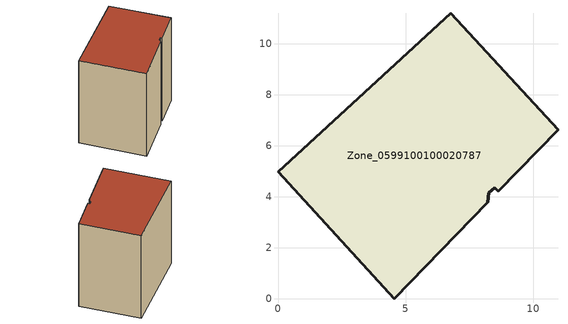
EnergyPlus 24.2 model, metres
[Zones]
Zone_0599100100020787
 floor ground (C_G): 8.64,4.21 8.5,4.35 8.27,4.15 8.23,3.78 4.56,0 0,4.97 6.78,11.19 10.98,6.62 z3.44
 wall outside (C_F): 8.64,4.21 10.98,6.62 6.78,11.19 0,4.97 4.56,0 8.23,3.78 8.27,4.15 8.5,4.35 8.64,4.21 z3.44:13.04
 roof outside (C_R): 8.5,4.35 8.64,4.21 10.98,6.62 6.78,11.19 0,4.97 4.56,0 8.23,3.78 8.27,4.15 z13.04
[BUILDING]
Pand.0599100100020787: North Axis=0; Terrain=City; Loads Convergence Tolerance Value=0.04; Temperature Convergence Tolerance Value=0.4; Solar Distribution=FullExterior; Maximum Number of Warmup Days=25; Minimum Number of Warmup Days=1
[Site:Location]
Rotterdam.The.Hague.AP_ZH_NLD Design_Conditions: Latitude=51.96; Longitude=4.45; Time Zone=1; Elevation=-4.5
[SITE:GROUNDTEMPERATURE:BUILDINGSURFACE]
18, 18, 18, 18, 18, 18, 18, 18, 18, 18, 18, 18
[MATERIAL] Thermal Absorptance=0.9; Solar Absorptance=0.7; Visible Absorptance=0.7
Name | Roughness | Thickness | Conductivity | Density | Specific Heat
G.TC.2015-2018 | MediumSmooth | 0.15 | 0.0428571 | 540 | 1210
F.TC.2015-2018 | Rough | 0.3 | 0.0666667 | 1920 | 840
R.TC.2015-2018 | MediumRough | 0.2 | 0.0333333 | 1500 | 1000
[CONSTRUCTION]
C_G: G.TC.2015-2018
C_F: F.TC.2015-2018
C_R: R.TC.2015-2018
[ZONE]
Zone_0599100100020787: Type=1; Multiplier=1; Ceiling Height=Autocalculate; Volume=Autocalculate; Floor Area=autocalculate; Part of Total Floor Area=Yes
[ZONEINFILTRATION:DESIGNFLOWRATE]
Infil_Zone_0599100100020787: Zone or ZoneList or Space or SpaceList=Zone_0599100100020787; Schedule=AlwaysOn; Design Flow Rate Calculation Method=Flow/Area; Flow Rate per Floor Area=0.0015; Constant Term Coefficient=1; Temperature Term Coefficient=0; Velocity Term Coefficient=0; Velocity Squared Term Coefficient=0
[HVACTEMPLATE:ZONE:IDEALLOADSAIRSYSTEM]
Zone_0599100100020787: Maximum Heating Supply Air Temperature=50; Minimum Cooling Supply Air Temperature=13; Maximum Heating Supply Air Humidity Ratio=0.0156; Minimum Cooling Supply Air Humidity Ratio=0.0077; Heating Limit=NoLimit; Cooling Limit=NoLimit; Dehumidification Control Type=ConstantSensibleHeatRatio; Cooling Sensible Heat Ratio=0.7; Dehumidification Setpoint=60; Humidification Control Type=None; Humidification Setpoint=30; Outdoor Air Method=None; Outdoor Air Flow Rate per Person=0.00944; Outdoor Air Flow Rate per Zone Floor Area=0; Outdoor Air Flow Rate per Zone=0; Demand Controlled Ventilation Type=None; Outdoor Air Economizer Type=NoEconomizer; Heat Recovery Type=None; Sensible Heat Recovery Effectiveness=0.7; Latent Heat Recovery Effectiveness=0.65
[ZONECONTROL:THERMOSTAT]
ThermostatControl_Zone_0599100100020787: Zone or ZoneList=Zone_0599100100020787; Control Type Schedule=DualSetpointControlType; Control 1=Thermostat_Zone_0599100100020787; Temperature Difference Between Cutout And Setpoint=0
[THERMOSTATSETPOINT:DUALSETPOINT]
Thermostat_Zone_0599100100020787: Heating Setpoint Temperature Schedule=HeatingSetpoint_Zone_0599100100020787; Cooling Setpoint Temperature Schedule=CoolingSetpoint_Zone_0599100100020787
[SCHEDULE:COMPACT]
HeatingSetpoint_Zone_0599100100020787: Through: 12/31, For: AllDays, Until: 24:00, 21
CoolingSetpoint_Zone_0599100100020787: Through: 12/31, For: AllDays, Until: 24:00, 24
DualSetpointControlType: Through: 12/31, For: AllDays, Until: 24:00, 4
AlwaysOn: Through: 12/31, For: AllDays, Until: 24:00, 1
